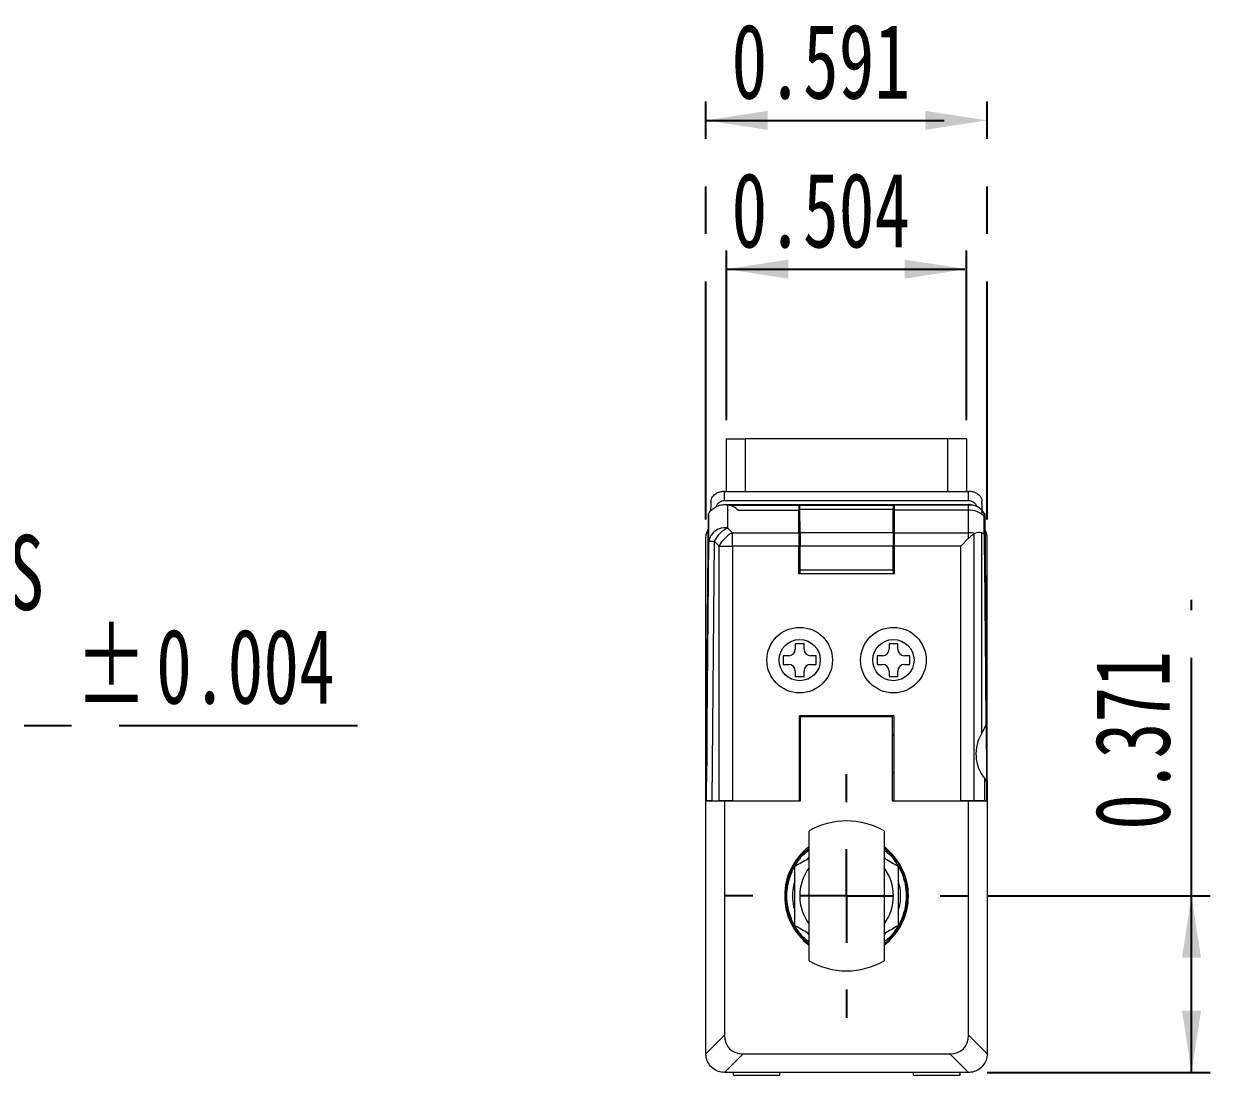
# Paper-space layout '시트2-ENG' of a CAD drawing. Header units: inches. Extents: x 0.2 to 16.3, y 0.2 to 11.5.
# Drawn here: x 10.04 to 12.531, y 6.731 to 8.94 of the extents above; entities that cross this region are included whole.
import ezdxf

# ---------------------------------------------------------------- set-up
doc = ezdxf.new("R2010")
doc.units = ezdxf.units.IN
doc.header["$MEASUREMENT"] = 0
doc.linetypes.add('CENTERX2', pattern=[0.8, 0.5, -0.1, 0.1, -0.1])
doc.layers.add('CENTER_LINE', color=7, linetype='CENTERX2')
doc.styles.add('SLDTEXTSTYLE0', font='TXT', dxfattribs={"width": 0.7})
doc.dimstyles.new('SLDDIMSTYLE11', dxfattribs={"dimtxt": 0.15748, "dimasz": 0.13, "dimexe": 0, "dimexo": 0.0625, "dimgap": 0.03937, "dimtad": 0, "dimtih": 1, "dimtoh": 1, "dimdec": 3, "dimrnd": 1e-09, "dimzin": 12, "dimdsep": 46, "dimtxsty": 'SLDTEXTSTYLE0', "dimsah": 1, "dimcen": 0, "dimadec": 0, "dimazin": 3, "dimtfac": 1, "dimtdec": 3, "dimtofl": 0, "dimtmove": 0, "dimatfit": 3, "dimfxl": 1, "dimfrac": 2, "dimtolj": 1, "dimtzin": 12, "dimarcsym": 0})
doc.dimstyles.new('SLDDIMSTYLE2', dxfattribs={"dimtxt": 0.15748, "dimasz": 0.13, "dimexe": 0, "dimexo": 0.0625, "dimgap": 0.03937, "dimtad": 1, "dimdec": 3, "dimrnd": 1e-09, "dimdsep": 46, "dimtxsty": 'SLDTEXTSTYLE0', "dimsah": 1, "dimcen": 0.09, "dimadec": 0, "dimazin": 2, "dimtfac": 1, "dimtdec": 3, "dimtofl": 0, "dimtmove": 0, "dimatfit": 3, "dimfxl": 1, "dimfrac": 2, "dimtolj": 1, "dimtzin": 12, "dimarcsym": 0})

# ---------------------------------------------------------------- blocks, each defined once
blk = doc.blocks.new('_D_39')
at = {"layer": 'CENTER_LINE'}
for p, q in [((11.5158, 8.1072), (11.5158, 8.464)), ((12.0198, 8.1072), (12.0198, 8.464)), ((11.5158, 8.4246), (12.0198, 8.4246))]:
    blk.add_line(p, q, dxfattribs=at)
for points in [[(11.5158, 8.4246), (11.6458, 8.4046), (11.6458, 8.4446)], [(12.0198, 8.4246), (11.8898, 8.4446), (11.8898, 8.4046)]]:
    blk.add_solid(points, dxfattribs=at)
at = {"layer": 'CENTER_LINE', "insert": (11.5263, 8.6276), "char_height": 0.15748, "attachment_point": 1, "style": 'SLDTEXTSTYLE0'}
blk.add_mtext('0.504', dxfattribs=at)
blk = doc.blocks.new('_D_40')
at = {"layer": 'CENTER_LINE'}
for p, q in [((11.4725, 7.8985), (11.4725, 8.7765)), ((12.0631, 7.8985), (12.0631, 8.7765)), ((11.4725, 8.7371), (12.0631, 8.7371))]:
    blk.add_line(p, q, dxfattribs=at)
for points in [[(11.4725, 8.7371), (11.6025, 8.7171), (11.6025, 8.7571)], [(12.0631, 8.7371), (11.9331, 8.7571), (11.9331, 8.7171)]]:
    blk.add_solid(points, dxfattribs=at)
at = {"layer": 'CENTER_LINE', "insert": (11.5263, 8.9401), "char_height": 0.15748, "attachment_point": 1, "style": 'SLDTEXTSTYLE0'}
blk.add_mtext('0.591', dxfattribs=at)
blk = doc.blocks.new('_D_41')
at = {"layer": 'CENTER_LINE'}
for p, q in [((12.492, 7.1079), (12.492, 7.7298)), ((12.0631, 7.1079), (12.5314, 7.1079)), ((12.492, 6.737), (12.492, 7.1079)), ((12.0631, 6.737), (12.5314, 6.737))]:
    blk.add_line(p, q, dxfattribs=at)
for points in [[(12.492, 7.1079), (12.472, 6.9779), (12.512, 6.9779)], [(12.492, 6.737), (12.512, 6.867), (12.472, 6.867)]]:
    blk.add_solid(points, dxfattribs=at)
at = {"layer": 'CENTER_LINE', "insert": (12.289, 7.2469), "char_height": 0.15748, "attachment_point": 1, "rotation": 90, "style": 'SLDTEXTSTYLE0'}
blk.add_mtext('0.371', dxfattribs=at)
blk = doc.blocks.new('SW_CENTERMARKSYMBOL_9')
at = {"layer": 'CENTER_LINE', "color": 0}
for p, q in [((0, 0.1969), (0, 0.2559)), ((0, 0), (0, 0.0984)), ((-0.1969, 0), (-0.2559, 0)), ((0, 0), (-0.0984, 0)), ((0, 0), (0, -0.0984)), ((0, 0), (0.0984, 0)), ((0.1969, 0), (0.2559, 0)), ((0, -0.1969), (0, -0.2559))]:
    blk.add_line(p, q, dxfattribs=at)
blk = doc.blocks.new('_D_53')
at = {"layer": 'CENTER_LINE'}
for p, q in [((8.394, 7.2192), (8.641, 7.4662)), ((8.641, 7.4662), (10.8033, 7.4662)), ((8.2827, 7.1079), (8.394, 7.2192))]:
    blk.add_line(p, q, dxfattribs=at)
blk.add_solid([(8.394, 7.2192), (8.5001, 7.297), (8.4718, 7.3253)], dxfattribs=at)
at = {"layer": 'CENTER_LINE', "char_height": 0.15748, "attachment_point": 1, "style": 'SLDTEXTSTYLE0'}
for s, insert in [('ROD END TIP SUS', (8.9585, 7.8661)), ('%%p', (10.1493, 7.6692)), ('SPHERE R0.157', (8.7035, 7.6692)), ('0.004', (10.3184, 7.6692))]:
    blk.add_mtext(s, dxfattribs=dict(at, insert=insert))

psp = doc.layouts.new('시트2-ENG')

# ---------------------------------------------------------------- linework, layer by layer
at = {"color": 7, "linetype": 'Continuous', "lineweight": 18}
for p, q in [((11.5158, 7.9576), (11.5158, 8.0678)), ((11.9804, 8.0678), (11.5552, 8.0678)), ((12.0198, 8.0678), (12.0198, 7.9576)), ((11.5119, 7.9379), (11.5119, 7.9576)), ((11.5119, 7.9576), (12.0237, 7.9576)), ((12.0237, 7.9379), (12.0237, 7.9576)), ((11.4913, 7.9239), (11.4935, 7.9254)), ((12.0237, 7.9379), (11.5119, 7.9379)), ((11.5119, 7.93), (12.0237, 7.93)), ((11.5119, 7.93), (11.6674, 7.93)), ((11.5179, 7.9295), (11.5179, 7.8809)), ((11.5206, 7.929), (11.6674, 7.929)), ((11.6674, 7.929), (11.6674, 7.93)), ((11.6674, 7.929), (11.6674, 7.9175)), ((11.6702, 7.93), (11.6694, 7.9283)), ((11.6694, 7.9064), (11.6694, 7.9283)), ((11.6694, 7.9283), (11.6695, 7.928)), ((11.8661, 7.928), (11.6695, 7.928)), ((11.6702, 7.93), (11.8654, 7.93)), ((11.8654, 7.93), (11.8662, 7.9283)), ((11.8662, 7.9283), (11.8661, 7.928)), ((11.8662, 7.9283), (11.8662, 7.9064)), ((11.8682, 7.93), (12.0237, 7.93)), ((11.8682, 7.929), (11.8682, 7.93)), ((12.0237, 7.929), (11.8682, 7.929)), ((11.8682, 7.9185), (11.8682, 7.929)), ((12.0237, 7.9185), (12.0237, 7.929)), ((11.4725, 7.3079), (11.4778, 7.9103)), ((11.4786, 7.8534), (11.4786, 7.9116)), ((11.6674, 7.9175), (11.5407, 7.9175)), ((11.6674, 7.8707), (11.6674, 7.9175)), ((11.6694, 7.9081), (11.6674, 7.9081)), ((11.6694, 7.9064), (11.6674, 7.9064)), ((11.6694, 7.8352), (11.6694, 7.9064)), ((11.6701, 7.8707), (11.6697, 7.9199)), ((11.8659, 7.9199), (11.6697, 7.9199)), ((11.8655, 7.8707), (11.8659, 7.9199)), ((11.8662, 7.9081), (11.8682, 7.9081)), ((11.8662, 7.8352), (11.8662, 7.9064)), ((11.8662, 7.9064), (11.8682, 7.9064)), ((12.0237, 7.9185), (11.8682, 7.9185)), ((11.8682, 7.8707), (11.8682, 7.9185)), ((12.0237, 7.8707), (12.0237, 7.9185)), ((12.0526, 7.9084), (12.0524, 7.9175)), ((12.0568, 7.868), (12.0568, 7.9057)), ((12.0578, 7.9103), (12.0631, 7.3079)), ((11.5179, 7.8809), (11.5282, 7.8707)), ((11.4725, 7.3079), (11.4725, 7.8591)), ((11.4738, 7.3079), (11.4786, 7.8534)), ((11.4901, 7.8531), (11.4853, 7.3079)), ((11.5004, 7.8428), (11.4901, 7.8531)), ((11.5282, 7.8428), (11.5282, 7.8707)), ((11.5282, 7.8707), (11.6674, 7.8707)), ((11.6674, 7.8707), (11.6674, 7.8428)), ((11.8655, 7.8707), (11.6701, 7.8707)), ((11.8682, 7.8707), (12.0237, 7.8707)), ((11.8682, 7.8428), (11.8682, 7.8707)), ((12.0074, 7.8428), (12.0237, 7.8591)), ((12.0237, 7.8591), (12.0237, 7.8707)), ((12.0352, 7.8682), (12.0352, 7.3079)), ((12.0515, 7.4494), (12.0515, 7.8707)), ((12.0631, 7.3079), (12.0631, 7.8591)), ((11.5004, 7.3079), (11.5004, 7.8428)), ((11.5004, 7.8428), (11.5282, 7.8428)), ((11.5282, 7.8428), (11.5282, 7.3079)), ((11.6674, 7.8428), (11.5282, 7.8428)), ((11.6674, 7.7843), (11.6674, 7.8428)), ((11.6694, 7.8352), (11.6674, 7.8352)), ((11.6696, 7.8119), (11.6694, 7.8352)), ((11.6702, 7.7922), (11.6702, 7.8428)), ((11.8654, 7.8428), (11.6702, 7.8428)), ((11.8654, 7.7922), (11.8654, 7.8428)), ((11.866, 7.8119), (11.8662, 7.8352)), ((11.8662, 7.8352), (11.8682, 7.8352)), ((12.0074, 7.8428), (11.8682, 7.8428)), ((11.8682, 7.7843), (11.8682, 7.8428)), ((12.0074, 7.3079), (12.0074, 7.8428)), ((11.6697, 7.8119), (11.6674, 7.8119)), ((11.6697, 7.7922), (11.6697, 7.8119)), ((11.8659, 7.7922), (11.8659, 7.8119)), ((11.8659, 7.8119), (11.8682, 7.8119)), ((11.6697, 7.7922), (11.6674, 7.7922)), ((11.8682, 7.7843), (11.6674, 7.7843)), ((11.6695, 7.7922), (11.6695, 7.7843)), ((11.6702, 7.7922), (11.6698, 7.7922)), ((11.6698, 7.7922), (11.6698, 7.7843)), ((11.8654, 7.7922), (11.6702, 7.7922)), ((11.8654, 7.7922), (11.8657, 7.7922)), ((11.8657, 7.7922), (11.8657, 7.7843)), ((11.8659, 7.7922), (11.8682, 7.7922)), ((11.8661, 7.7922), (11.8661, 7.7843)), ((11.6602, 7.6377), (11.6602, 7.6262)), ((11.6786, 7.6377), (11.6602, 7.6377)), ((11.6786, 7.6262), (11.6786, 7.6377)), ((11.8754, 7.6377), (11.857, 7.6377)), ((11.857, 7.6377), (11.857, 7.6262)), ((11.8754, 7.6262), (11.8754, 7.6377)), ((11.6349, 7.6124), (11.6349, 7.594)), ((11.6464, 7.6124), (11.6349, 7.6124)), ((11.7038, 7.6124), (11.6923, 7.6124)), ((11.7038, 7.594), (11.7038, 7.6124)), ((11.8318, 7.6124), (11.8318, 7.594)), ((11.8433, 7.6124), (11.8318, 7.6124)), ((11.9007, 7.6124), (11.8892, 7.6124)), ((11.9007, 7.594), (11.9007, 7.6124)), ((11.6349, 7.594), (11.6464, 7.594)), ((11.6602, 7.5803), (11.6602, 7.5688)), ((11.6786, 7.5688), (11.6786, 7.5803)), ((11.6923, 7.594), (11.7038, 7.594)), ((11.8318, 7.594), (11.8433, 7.594)), ((11.857, 7.5803), (11.857, 7.5688)), ((11.8754, 7.5688), (11.8754, 7.5803)), ((11.8892, 7.594), (11.9007, 7.594)), ((11.6602, 7.5688), (11.6786, 7.5688)), ((11.857, 7.5688), (11.8754, 7.5688)), ((11.8672, 7.4861), (11.6684, 7.4861)), ((11.6684, 7.4861), (11.6684, 7.3079)), ((11.6713, 7.3079), (11.6713, 7.485)), ((11.6713, 7.485), (11.8642, 7.485)), ((11.7266, 7.4861), (11.7256, 7.485)), ((11.771, 7.485), (11.77, 7.4861)), ((11.8642, 7.3079), (11.8642, 7.485)), ((11.8672, 7.4861), (11.8672, 7.3079)), ((11.6713, 7.4457), (11.6684, 7.4457)), ((11.8672, 7.4457), (11.8642, 7.4457)), ((11.6684, 7.367), (11.6713, 7.367)), ((11.8642, 7.367), (11.8672, 7.367)), ((12.0583, 7.3079), (12.0579, 7.3544)), ((11.6713, 7.3249), (11.6684, 7.3265)), ((12.0614, 7.3455), (12.0617, 7.3079)), ((11.4725, 6.7764), (11.4725, 7.3079)), ((11.4725, 7.3079), (11.5119, 7.3079)), ((11.4738, 7.3079), (11.4725, 7.3079)), ((11.4727, 7.3079), (11.4727, 7.3079)), ((11.4733, 7.3079), (11.4733, 7.3079)), ((11.4853, 7.3079), (11.4738, 7.3079)), ((11.485, 7.3079), (11.485, 7.3079)), ((11.4853, 7.3079), (11.5004, 7.3079)), ((11.5, 7.3079), (11.5, 7.3079)), ((11.5282, 7.3079), (11.5004, 7.3079)), ((11.502, 7.3079), (11.502, 7.3079)), ((11.5119, 7.3079), (11.5119, 6.8153)), ((11.5119, 7.3079), (11.6713, 7.3079)), ((11.5282, 7.3079), (11.6684, 7.3079)), ((11.5335, 7.3079), (11.5335, 7.3079)), ((11.8672, 7.3092), (11.8631, 7.3079)), ((11.8642, 7.3079), (12.0237, 7.3079)), ((11.8672, 7.3079), (12.0074, 7.3079)), ((12.0352, 7.3079), (12.0074, 7.3079)), ((12.0237, 6.8153), (12.0237, 7.3079)), ((12.0237, 7.3079), (12.0631, 7.3079)), ((12.0276, 7.3079), (12.0276, 7.3079)), ((12.0583, 7.3079), (12.0352, 7.3079)), ((12.0473, 7.3079), (12.0473, 7.3079)), ((12.0506, 7.3079), (12.0506, 7.3079)), ((12.0617, 7.3079), (12.0583, 7.3079)), ((12.0631, 7.3079), (12.0617, 7.3079)), ((12.0623, 7.3079), (12.0623, 7.3079)), ((12.0627, 7.3079), (12.0627, 7.3079)), ((12.0631, 7.3079), (12.0631, 6.7764)), ((11.6891, 6.9715), (11.6891, 7.2442)), ((11.8465, 7.2442), (11.8465, 7.1079)), ((11.6773, 7.1983), (11.6891, 7.208)), ((11.8583, 7.1983), (11.8465, 7.2083)), ((11.8465, 7.1079), (11.8465, 6.9715)), ((11.4725, 6.776), (11.5119, 6.8153)), ((12.0237, 6.8153), (12.0631, 6.776)), ((11.5509, 6.7764), (11.5115, 6.737)), ((11.5509, 6.7764), (11.9847, 6.7764)), ((12.0241, 6.737), (11.9847, 6.7764)), ((12.0237, 6.737), (11.5119, 6.737)), ((11.5296, 6.737), (11.5296, 6.7311)), ((11.5296, 6.7311), (11.5788, 6.7311)), ((11.5788, 6.7311), (11.628, 6.7311)), ((11.628, 6.7311), (11.628, 6.737)), ((11.9076, 6.737), (11.9076, 6.7311)), ((11.9076, 6.7311), (11.9568, 6.7311)), ((11.9568, 6.7311), (12.006, 6.7311)), ((12.006, 6.7311), (12.006, 6.737))]:
    psp.add_line(p, q, dxfattribs=at)
at = {"color": 8, "linetype": 'Continuous', "lineweight": 18}
for p, q in [((11.5552, 8.0678), (11.5552, 7.9576)), ((11.9804, 7.9576), (11.9804, 8.0678))]:
    psp.add_line(p, q, dxfattribs=at)
at = {"color": 7, "linetype": 'Continuous', "lineweight": 18}
for centre, radius in [((11.6694, 7.6032), 0.0689), ((11.8662, 7.6032), 0.0689), ((11.6694, 7.6032), 0.0433), ((11.8662, 7.6032), 0.0433)]:
    psp.add_circle(centre, radius, dxfattribs=at)
for centre, radius, start, end in [((12.0237, 7.9182), 0.0394, 63.6986, 90), ((11.5119, 7.8906), 0.0394, 43.0427, 81.1675), ((12.0237, 7.8906), 0.0394, 82.4835, 90), ((12.0237, 7.8906), 0.0394, 77.3403, 90), ((12.0237, 7.8906), 0.0394, 32.6672, 77.3403), ((11.5119, 7.8906), 0.0394, 147.8199, 150.0528), ((12.0253, 7.8734), 0.0451, 45.8236, 92.0725), ((12.0237, 7.8906), 0.0394, 29.9472, 32.6672), ((11.5131, 7.8459), 0.0353, 82.1272, 167.7363), ((11.5476, 7.8235), 0.0647, 117.2738, 152.7262), ((12.0237, 7.8591), 0.0394, 0, 29.123), ((11.4903, 8.0552), 0.2021, 266.658, 269.9281), ((11.5578, 7.8132), 0.0647, 117.2738, 152.7262), ((12.0238, 7.8164), 0.0543, 76.0861, 90.0792), ((12.0444, 7.8539), 0.0169, 116.6059, 122.8064), ((11.6464, 7.6262), 0.0138, 270, 0), ((11.6923, 7.6262), 0.0138, 180, 270), ((11.8433, 7.6262), 0.0138, 270, 0), ((11.8892, 7.6262), 0.0138, 180, 270), ((11.6464, 7.5803), 0.0138, 0, 90), ((11.6923, 7.5803), 0.0138, 90, 180), ((11.8433, 7.5803), 0.0138, 0, 90), ((11.8892, 7.5803), 0.0138, 90, 180), ((12.1221, 7.4064), 0.0827, 148.6229, 218.9833), ((11.7678, 7.1079), 0.1575, 60, 120), ((11.7678, 7.1079), 0.1299, 127.3052, 232.6948), ((11.7678, 7.1079), 0.1299, 307.3052, 52.6948), ((11.7678, 7.1079), 0.0984, 143.1301, 180), ((11.7678, 7.1079), 0.0984, 323.1301, 36.8699), ((11.7678, 7.1079), 0.0984, 180, 216.8699), ((11.7678, 7.1079), 0.1575, 240, 270), ((11.7678, 7.1079), 0.1575, 270, 300), ((11.5119, 6.7764), 0.0394, 180, 180.573), ((12.0237, 6.7764), 0.0394, 359.427, 0), ((11.5119, 6.7764), 0.0394, 269.427, 270), ((12.0237, 6.7764), 0.0394, 270, 270.573)]:
    psp.add_arc(centre, radius, start, end, dxfattribs=at)
for centre, major_axis, ratio, start_param, end_param in [((12.0237, 7.8035), (0.0278, 0.0672), 0.414214, 0, 0.445561), ((12.0237, 7.8591), (0.0394, 0), 0.414214, 0.573826, 0.785398), ((12.0237, 11.6781), (-0.0394, 4.5115), 0.000076, 2.576493, 2.77517), ((12.0613, 7.4064), (-0.0007, 0.0827), 0.008727, 2.398373, 7.046704), ((11.5898, 6.8543), (-0.0675, -0.0675), 0.57735, 5.759587, 6.806784), ((11.9457, 6.8543), (0.0675, -0.0675), 0.57735, 5.759587, 6.806784)]:
    psp.add_ellipse(centre, major_axis=major_axis, ratio=ratio, start_param=start_param, end_param=end_param, dxfattribs=at)
psp.add_ellipse((11.4742, 7.4064), major_axis=(0.0003, 0.0335), ratio=0.008727, dxfattribs=at)
for points in [[(11.5158, 8.0678), (11.5164, 8.0678), (11.5176, 8.0678), (11.5267, 8.0678), (11.5397, 8.0678), (11.55, 8.0678), (11.5552, 8.0678)], [(12.0198, 8.0678), (12.0192, 8.0678), (12.018, 8.0678), (12.0089, 8.0678), (11.9959, 8.0678), (11.9855, 8.0678), (11.9804, 8.0678)], [(11.6496, 7.0589), (11.6468, 7.0668), (11.6411, 7.0826), (11.6403, 7.0994), (11.6398, 7.1078)]]:
    psp.add_open_spline(points, degree=3, dxfattribs=at)
for points, knots in [([(11.4835, 7.9362), (11.4837, 7.938), (11.484, 7.9415), (11.4864, 7.9465), (11.4898, 7.9507), (11.4929, 7.9526), (11.4944, 7.9535)], [0, 0, 0, 0, 0.268398, 0.522178, 0.764747, 1, 1, 1, 1]), ([(11.5119, 7.9576), (11.5089, 7.9574), (11.5028, 7.957), (11.4972, 7.9547), (11.4944, 7.9535)], [0, 0, 0, 0, 0.500008, 1, 1, 1, 1]), ([(12.0411, 7.9535), (12.0429, 7.9524), (12.0464, 7.9503), (12.05, 7.9453), (12.0518, 7.9405), (12.052, 7.9374), (12.0521, 7.9362)], [0, 0, 0, 0, 0.270501, 0.54064, 0.820446, 1, 1, 1, 1]), ([(11.4786, 7.9116), (11.4787, 7.9118), (11.479, 7.9124), (11.4823, 7.9169), (11.4885, 7.9228), (11.4981, 7.9281), (11.5085, 7.9304), (11.5154, 7.9298), (11.5179, 7.9295)], [0, 0, 0, 0, 0.154072, 0.309207, 0.488335, 0.671502, 0.878231, 1, 1, 1, 1]), ([(11.4832, 7.9182), (11.4832, 7.9212), (11.4833, 7.9275), (11.4834, 7.9332), (11.4835, 7.9362)], [0, 0, 0, 0, 0.479315, 1, 1, 1, 1]), ([(11.5119, 7.9379), (11.5099, 7.9377), (11.506, 7.9374), (11.5007, 7.9347), (11.4962, 7.9307), (11.4944, 7.9272), (11.4936, 7.9254)], [0, 0, 0, 0, 0.249883, 0.499844, 0.749883, 1, 1, 1, 1]), ([(11.6697, 7.9199), (11.6697, 7.9224), (11.6696, 7.927), (11.6696, 7.9277), (11.6695, 7.928)], [0, 0, 0, 0, 0.557681, 1, 1, 1, 1]), ([(11.8661, 7.928), (11.866, 7.9275), (11.866, 7.9266), (11.8659, 7.9219), (11.8659, 7.9199)], [0, 0, 0, 0, 0.557682, 1, 1, 1, 1]), ([(12.042, 7.9254), (12.0411, 7.9272), (12.0394, 7.9307), (12.0349, 7.9347), (12.0296, 7.9374), (12.0257, 7.9377), (12.0237, 7.9379)], [0, 0, 0, 0, 0.250117, 0.500156, 0.750117, 1, 1, 1, 1]), ([(12.0323, 7.929), (12.0323, 7.929), (12.0322, 7.929), (12.0308, 7.929), (12.0287, 7.929), (12.0262, 7.929), (12.0244, 7.929), (12.0237, 7.929)], [0, 0, 0, 0, 0.209529, 0.419059, 0.628588, 0.838117, 1, 1, 1, 1]), ([(12.0524, 7.9182), (12.0524, 7.921), (12.0523, 7.9273), (12.0522, 7.933), (12.0521, 7.9362)], [0, 0, 0, 0, 0.4520547, 1, 1, 1, 1]), ([(12.0568, 7.9119), (12.0568, 7.9118), (12.0568, 7.9117), (12.0568, 7.9102), (12.0568, 7.908), (12.0568, 7.906), (12.0568, 7.9057)], [0, 0, 0, 0, 0.238751, 0.502449, 0.923769, 1, 1, 1, 1]), ([(11.4725, 7.8591), (11.4727, 7.8626), (11.4732, 7.8692), (11.4761, 7.8752), (11.4775, 7.8781)], [0, 0, 0, 0, 0.522752, 1, 1, 1, 1]), ([(11.6701, 7.8707), (11.6702, 7.8661), (11.6702, 7.8579), (11.6702, 7.8474), (11.6702, 7.8428)], [0, 0, 0, 0, 0.557568, 1, 1, 1, 1]), ([(11.8655, 7.8707), (11.8654, 7.8661), (11.8654, 7.8579), (11.8654, 7.8474), (11.8654, 7.8428)], [0, 0, 0, 0, 0.557568, 1, 1, 1, 1]), ([(12.0352, 7.8682), (12.0323, 7.8662), (12.0284, 7.8636), (12.0246, 7.86), (12.0237, 7.8591)], [0, 0, 0, 0, 0.765617, 1, 1, 1, 1]), ([(12.0515, 7.4494), (12.0544, 7.4543), (12.0578, 7.4601), (12.06, 7.4652), (12.0603, 7.4661)], [0, 0, 0, 0, 0.837006, 1, 1, 1, 1]), ([(12.0579, 7.3544), (12.059, 7.3526), (12.0609, 7.3497), (12.0613, 7.3467), (12.0614, 7.3455)], [0, 0, 0, 0, 0.582995, 1, 1, 1, 1]), ([(11.6891, 7.0112), (11.6857, 7.0138), (11.6758, 7.0214), (11.6631, 7.0379), (11.6513, 7.0596), (11.6441, 7.0833), (11.6417, 7.1079), (11.6442, 7.1324), (11.6513, 7.1561), (11.6631, 7.1778), (11.6758, 7.1943), (11.6857, 7.2019), (11.6891, 7.2045)], [0, 0, 0, 0, 0.057363, 0.167999, 0.278687, 0.389361, 0.500023, 0.610691, 0.721362, 0.832019, 0.942661, 1, 1, 1, 1]), ([(11.8465, 7.2045), (11.8499, 7.2019), (11.8597, 7.1943), (11.8725, 7.1778), (11.8843, 7.1561), (11.8915, 7.1324), (11.8939, 7.1079), (11.8914, 7.0833), (11.8842, 7.0596), (11.8725, 7.0379), (11.8597, 7.0214), (11.8499, 7.0138), (11.8465, 7.0112)], [0, 0, 0, 0, 0.057331, 0.1680267, 0.2787183, 0.3893869, 0.5000413, 0.6107133, 0.7214048, 0.8320582, 0.9426261, 1, 1, 1, 1]), ([(11.6773, 7.1983), (11.6728, 7.1934), (11.6634, 7.1832), (11.651, 7.1619), (11.6417, 7.1361), (11.6405, 7.1177), (11.6398, 7.1079)], [0, 0, 0, 0, 0.213785, 0.44234, 0.70087, 1, 1, 1, 1]), ([(11.6595, 7.1704), (11.6684, 7.1755), (11.6782, 7.1812), (11.6881, 7.1869), (11.6891, 7.1874)], [0, 0, 0, 0, 0.906241, 1, 1, 1, 1]), ([(11.6891, 7.1893), (11.6885, 7.1889), (11.687, 7.1877), (11.6859, 7.1862), (11.6852, 7.1852)], [0, 0, 0, 0, 0.351875, 1, 1, 1, 1]), ([(11.8504, 7.1852), (11.8497, 7.1862), (11.8485, 7.1878), (11.847, 7.1889), (11.8465, 7.1893)], [0, 0, 0, 0, 0.661773, 1, 1, 1, 1]), ([(11.8465, 7.1874), (11.8473, 7.187), (11.8572, 7.1813), (11.867, 7.1756), (11.8761, 7.1704)], [0, 0, 0, 0, 0.076233, 1, 1, 1, 1]), ([(11.8583, 7.1983), (11.8639, 7.1921), (11.875, 7.1796), (11.8867, 7.1571), (11.8943, 7.133), (11.8953, 7.1162), (11.8957, 7.1079)], [0, 0, 0, 0, 0.24998, 0.499986, 0.749993, 1, 1, 1, 1]), ([(11.6595, 7.0453), (11.6595, 7.0506), (11.6595, 7.0738), (11.6595, 7.1157), (11.6595, 7.1521), (11.6595, 7.1704)], [0, 0, 0, 0, 0.1269715, 0.560077, 1, 1, 1, 1]), ([(11.8761, 7.1704), (11.8761, 7.1523), (11.8761, 7.116), (11.8761, 7.0741), (11.8761, 7.0506), (11.8761, 7.0453)], [0, 0, 0, 0, 0.4333142, 0.8730283, 1, 1, 1, 1]), ([(11.6398, 7.1079), (11.6399, 7.1163), (11.64, 7.1257), (11.6428, 7.1345), (11.6431, 7.1354)], [0, 0, 0, 0, 0.902588, 1, 1, 1, 1]), ([(11.6595, 7.1399), (11.6584, 7.1366), (11.655, 7.1262), (11.6539, 7.1078), (11.655, 7.0894), (11.6584, 7.0791), (11.6595, 7.0758)], [0, 0, 0, 0, 0.158882, 0.500954, 0.841396, 1, 1, 1, 1]), ([(11.8761, 7.0759), (11.8771, 7.0792), (11.8806, 7.0895), (11.8817, 7.1079), (11.8806, 7.1263), (11.8772, 7.1367), (11.8761, 7.14)], [0, 0, 0, 0, 0.157843, 0.500145, 0.840814, 1, 1, 1, 1]), ([(11.8465, 7.0073), (11.8474, 7.0079), (11.8554, 7.0132), (11.8681, 7.0274), (11.8832, 7.0503), (11.8936, 7.0778), (11.895, 7.0977), (11.8957, 7.1079)], [0, 0, 0, 0, 0.025222, 0.247582, 0.484147, 0.734994, 1, 1, 1, 1]), ([(11.8957, 7.1079), (11.8956, 7.0994), (11.8955, 7.0898), (11.8927, 7.0808), (11.8923, 7.0798)], [0, 0, 0, 0, 0.8843083, 1, 1, 1, 1]), ([(11.6891, 7.0074), (11.6866, 7.0093), (11.6791, 7.0148), (11.6686, 7.0265), (11.6575, 7.0418), (11.6522, 7.0532), (11.6496, 7.0589)], [0, 0, 0, 0, 0.138997, 0.425998, 0.712999, 1, 1, 1, 1]), ([(11.6891, 7.0283), (11.6883, 7.0287), (11.6784, 7.0344), (11.6686, 7.0401), (11.6595, 7.0453)], [0, 0, 0, 0, 0.076233, 1, 1, 1, 1]), ([(11.6852, 7.0305), (11.6859, 7.0295), (11.687, 7.028), (11.6885, 7.0268), (11.6891, 7.0264)], [0, 0, 0, 0, 0.661447, 1, 1, 1, 1]), ([(11.8761, 7.0453), (11.8672, 7.0402), (11.8573, 7.0345), (11.8475, 7.0288), (11.8465, 7.0283)], [0, 0, 0, 0, 0.906241, 1, 1, 1, 1]), ([(11.8465, 7.0264), (11.8471, 7.0268), (11.8486, 7.028), (11.8497, 7.0295), (11.8504, 7.0305)], [0, 0, 0, 0, 0.352345, 1, 1, 1, 1]), ([(11.5115, 6.737), (11.5071, 6.7375), (11.4983, 6.7384), (11.4866, 6.7453), (11.4778, 6.7553), (11.4732, 6.7661), (11.4727, 6.7732), (11.4725, 6.776)], [0, 0, 0, 0, 0.2167717, 0.4334534, 0.649886, 0.8645239, 1, 1, 1, 1]), ([(12.0631, 6.776), (12.0626, 6.7716), (12.0616, 6.7627), (12.0548, 6.7511), (12.0448, 6.7423), (12.0339, 6.7377), (12.0268, 6.7372), (12.0241, 6.737)], [0, 0, 0, 0, 0.216772, 0.433453, 0.649886, 0.864524, 1, 1, 1, 1])]:
    psp.add_open_spline(points, degree=3, knots=knots, dxfattribs=at)

# ---------------------------------------------------------------- block references
at = {"layer": 'CENTER_LINE'}
psp.add_blockref('SW_CENTERMARKSYMBOL_9', (11.7678, 7.1079), dxfattribs=at)

# ---------------------------------------------------------------- dimensions: what is measured, and where the dimension line sits
for base, p1, p2, picture, middle in [((12.0631, 8.7371), (11.4725, 7.8591), (12.0631, 7.8591), '_D_40', (11.7678, 8.7371)), ((12.0198, 8.4246), (11.5158, 8.0678), (12.0198, 8.0678), '_D_39', (11.7678, 8.4246))]:
    dim = psp.add_linear_dim(base=base, p1=p1, p2=p2, dimstyle='SLDDIMSTYLE2', dxfattribs=at)
    dim.commit()
    dim.dimension.update_dxf_attribs({"geometry": picture, "text_midpoint": middle, "dimtype": 160})
dim = psp.add_radius_dim(center=(8.2827, 7.1079), mpoint=(8.394, 7.2192), text='ROD END TIP SUS\\PSPHERE R0.157 %%p 0.004', dimstyle='SLDDIMSTYLE11', dxfattribs=at)
dim.commit()
dim.dimension.update_dxf_attribs({"geometry": '_D_53', "text_midpoint": (9.7534, 7.6564), "dimtype": 164})
dim = psp.add_linear_dim(base=(12.492, 7.1079), p1=(12.0237, 6.737), p2=(12.0237, 7.1079), angle=90, dimstyle='SLDDIMSTYLE2', dxfattribs=at)
dim.commit()
dim.dimension.update_dxf_attribs({"geometry": '_D_41', "text_midpoint": (12.492, 7.4884), "dimtype": 160})

doc.saveas('drawing.dxf')
